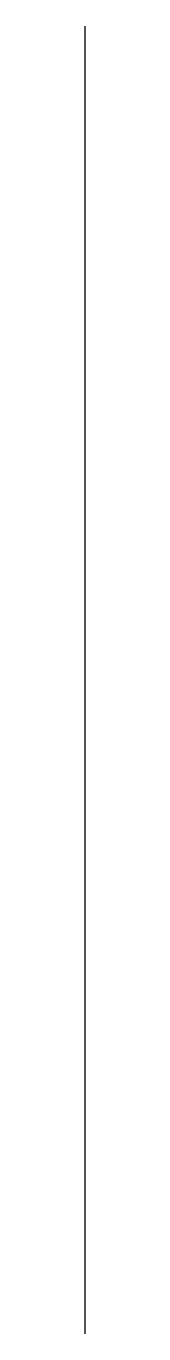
# Model space of a CAD drawing. Header units: millimetres. Extents: x 60 to 141, y -340 to 381.
# Drawn here: x 60 to 60, y -340 to -140 of the extents above; entities outside this region: 1.
import ezdxf

# ---------------------------------------------------------------- set-up
doc = ezdxf.new("R2010")
doc.units = ezdxf.units.MM
doc.linetypes.add('HIDDEN2', pattern=[4.7625, 3.175, -1.5875])
doc.layers.add('Matmenys', color=142, linetype='Continuous', plot=False)
doc.layers.add('Nematomos', color=1, linetype='HIDDEN2')
doc.layers.add('Pagrindinis', color=7, linetype='Continuous', lineweight=30)

# ---------------------------------------------------------------- blocks, each defined once
blk = doc.blocks.new('A$C3C332EF8')
at = {"color": 0, "linetype": 'Continuous', "lineweight": 0}
for p, q in [((-136.16, -97.57), (-196.16, -97.57)), ((-196.16, -97.57), (-196.16, -147.57)), ((-146.16, -117.57), (-136.16, -97.57)), ((-156.16, -117.57), (-156.16, -147.57)), ((-146.16, -117.57), (-156.16, -117.57)), ((-156.16, -147.57), (-196.16, -147.57))]:
    blk.add_line(p, q, dxfattribs=at)
at = {"color": 0, "linetype": 'HIDDEN2', "lineweight": 0}
for p, q in [((-141.16, -107.57), (-196.16, -107.57)), ((-196.16, -122.57), (-156.16, -122.57)), ((-186.16, -147.57), (-186.16, -132.57)), ((-186.16, -132.57), (-166.16, -132.57)), ((-166.16, -132.57), (-166.16, -147.57))]:
    blk.add_line(p, q, dxfattribs=at)

msp = doc.modelspace()

# ---------------------------------------------------------------- linework, layer by layer
at = {"color": 0, "linetype": 'Continuous', "lineweight": 0, "extrusion": (0, 7.88598e-16, -1)}
for p, q in [((60, -170, -350), (60, -175, -350)), ((60, -190, -290), (60, -190, -305)), ((60, -220, -310), (60, -200, -310)), ((60, -200, -350), (60, -220, -350)), ((60, -230, -355), (60, -230, -370)), ((60, -230, -290), (60, -230, -305))]:
    msp.add_line(p, q, dxfattribs=at)
at = {"color": 0, "linetype": 'HIDDEN2', "lineweight": 0, "extrusion": (0, 7.88598e-16, -1)}
for p, q in [((60, -175, -310), (60, -200, -310)), ((60, -175, -350), (60, -200, -350)), ((60, -220, -310), (60, -230, -310)), ((60, -220, -350), (60, -230, -350))]:
    msp.add_line(p, q, dxfattribs=at)
at = {"color": 0, "linetype": 'HIDDEN2', "lineweight": 0, "extrusion": (-1, 0, 0)}
for p, q in [((60, -260, -445), (60, -260, -390)), ((60, -275, -390), (60, -275, -430)), ((60, -300, -400), (60, -285, -400)), ((60, -285, -420), (60, -300, -420)), ((60, -285, -400), (60, -285, -420))]:
    msp.add_line(p, q, dxfattribs=at)
at = {"color": 0, "linetype": 'HIDDEN2', "lineweight": 0}
for p, q in [((60, -285, -362), (60, -300, -362)), ((60, -285, -350), (60, -285, -362)), ((60, -285, -298), (60, -285, -310)), ((60, -300, -298), (60, -285, -298))]:
    msp.add_line(p, q, dxfattribs=at)
at = {"layer": 'Defpoints', "extrusion": (-1, 0, 0)}
for p, q in [((60, -340, -380), (60, -140, -380)), ((60, -240, -280), (60, -240, -480))]:
    msp.add_line(p, q, dxfattribs=at)
at = {"layer": 'Matmenys', "color": 0, "linetype": 'Continuous', "lineweight": 0, "extrusion": (0, 7.88598e-16, -1)}
for p, q in [((60, -200, -310), (60, -200, -305)), ((60, -200, -305), (60, -200, -298)), ((60, -200, -298), (60, -220, -298)), ((60, -200, -355), (60, -200, -350)), ((60, -200, -362), (60, -200, -355)), ((60, -220, -362), (60, -200, -362)), ((60, -220, -305), (60, -220, -310)), ((60, -220, -298), (60, -220, -305)), ((60, -220, -350), (60, -220, -355)), ((60, -220, -355), (60, -220, -362))]:
    msp.add_line(p, q, dxfattribs=at)
at = {"layer": 'Nematomos', "color": 0, "linetype": 'Continuous', "lineweight": 0, "extrusion": (0, 7.88598e-16, -1)}
for p, q in [((60, -190, -305), (60, -200, -305)), ((60, -200, -355), (60, -190, -355)), ((60, -230, -355), (60, -220, -355)), ((60, -220, -305), (60, -230, -305))]:
    msp.add_line(p, q, dxfattribs=at)
at = {"layer": 'Nematomos', "color": 0, "linetype": 'Continuous', "lineweight": 0}
for p, q in [((60, -260, -350), (60, -250, -350)), ((60, -250, -370), (60, -250, -350)), ((60, -260, -310), (60, -260, -350))]:
    msp.add_line(p, q, dxfattribs=at)
at = {"layer": 'Nematomos', "color": 0, "linetype": 'HIDDEN2', "lineweight": 0}
msp.add_line((60, -270, -290), (60, -270, -370), dxfattribs=at)
at = {"layer": 'Pagrindinis', "color": 0, "linetype": 'Continuous', "lineweight": 0, "extrusion": (0, 7.88598e-16, -1)}
for p, q in [((60, -175, -310), (60, -170, -310)), ((60, -170, -370), (60, -170, -350)), ((60, -180, -370), (60, -170, -370)), ((60, -170, -310), (60, -170, -290)), ((60, -170, -290), (60, -180, -290)), ((60, -175, -350), (60, -175, -310)), ((60, -180, -290), (60, -180, -370)), ((60, -180, -370), (60, -190, -370)), ((60, -180, -290), (60, -190, -290)), ((60, -190, -355), (60, -190, -305)), ((60, -190, -355), (60, -190, -370)), ((60, -190, -370), (60, -230, -370)), ((60, -230, -290), (60, -190, -290)), ((60, -230, -305), (60, -230, -355))]:
    msp.add_line(p, q, dxfattribs=at)
at = {"layer": 'Pagrindinis', "color": 0, "linetype": 'Continuous', "lineweight": 0, "extrusion": (-1, 0, 0)}
for p, q in [((60, -270, -440), (60, -250, -450)), ((60, -250, -450), (60, -250, -390)), ((60, -250, -390), (60, -300, -390)), ((60, -270, -430), (60, -300, -430)), ((60, -270, -440), (60, -270, -430)), ((60, -300, -430), (60, -300, -390))]:
    msp.add_line(p, q, dxfattribs=at)
at = {"layer": 'Pagrindinis', "color": 0, "linetype": 'Continuous', "lineweight": 0}
for p, q in [((60, -300, -370), (60, -250, -370)), ((60, -250, -290), (60, -300, -290)), ((60, -250, -310), (60, -260, -310)), ((60, -250, -310), (60, -250, -290)), ((60, -300, -305), (60, -300, -290)), ((60, -300, -370), (60, -300, -355))]:
    msp.add_line(p, q, dxfattribs=at)
at = {"layer": 'Pagrindinis', "color": 0, "linetype": 'Continuous', "lineweight": 0, "extrusion": (1, 0, 0)}
msp.add_arc((-300, -330, 60), 25, 270, 90, dxfattribs=at)

# ---------------------------------------------------------------- block references
at = {"layer": 'Pagrindinis', "extrusion": (-1, 0, 0), "rotation": 270}
msp.add_blockref('A$C3C332EF8', (-233.2, -120, -140.59), dxfattribs=at)

doc.saveas('drawing.dxf')
